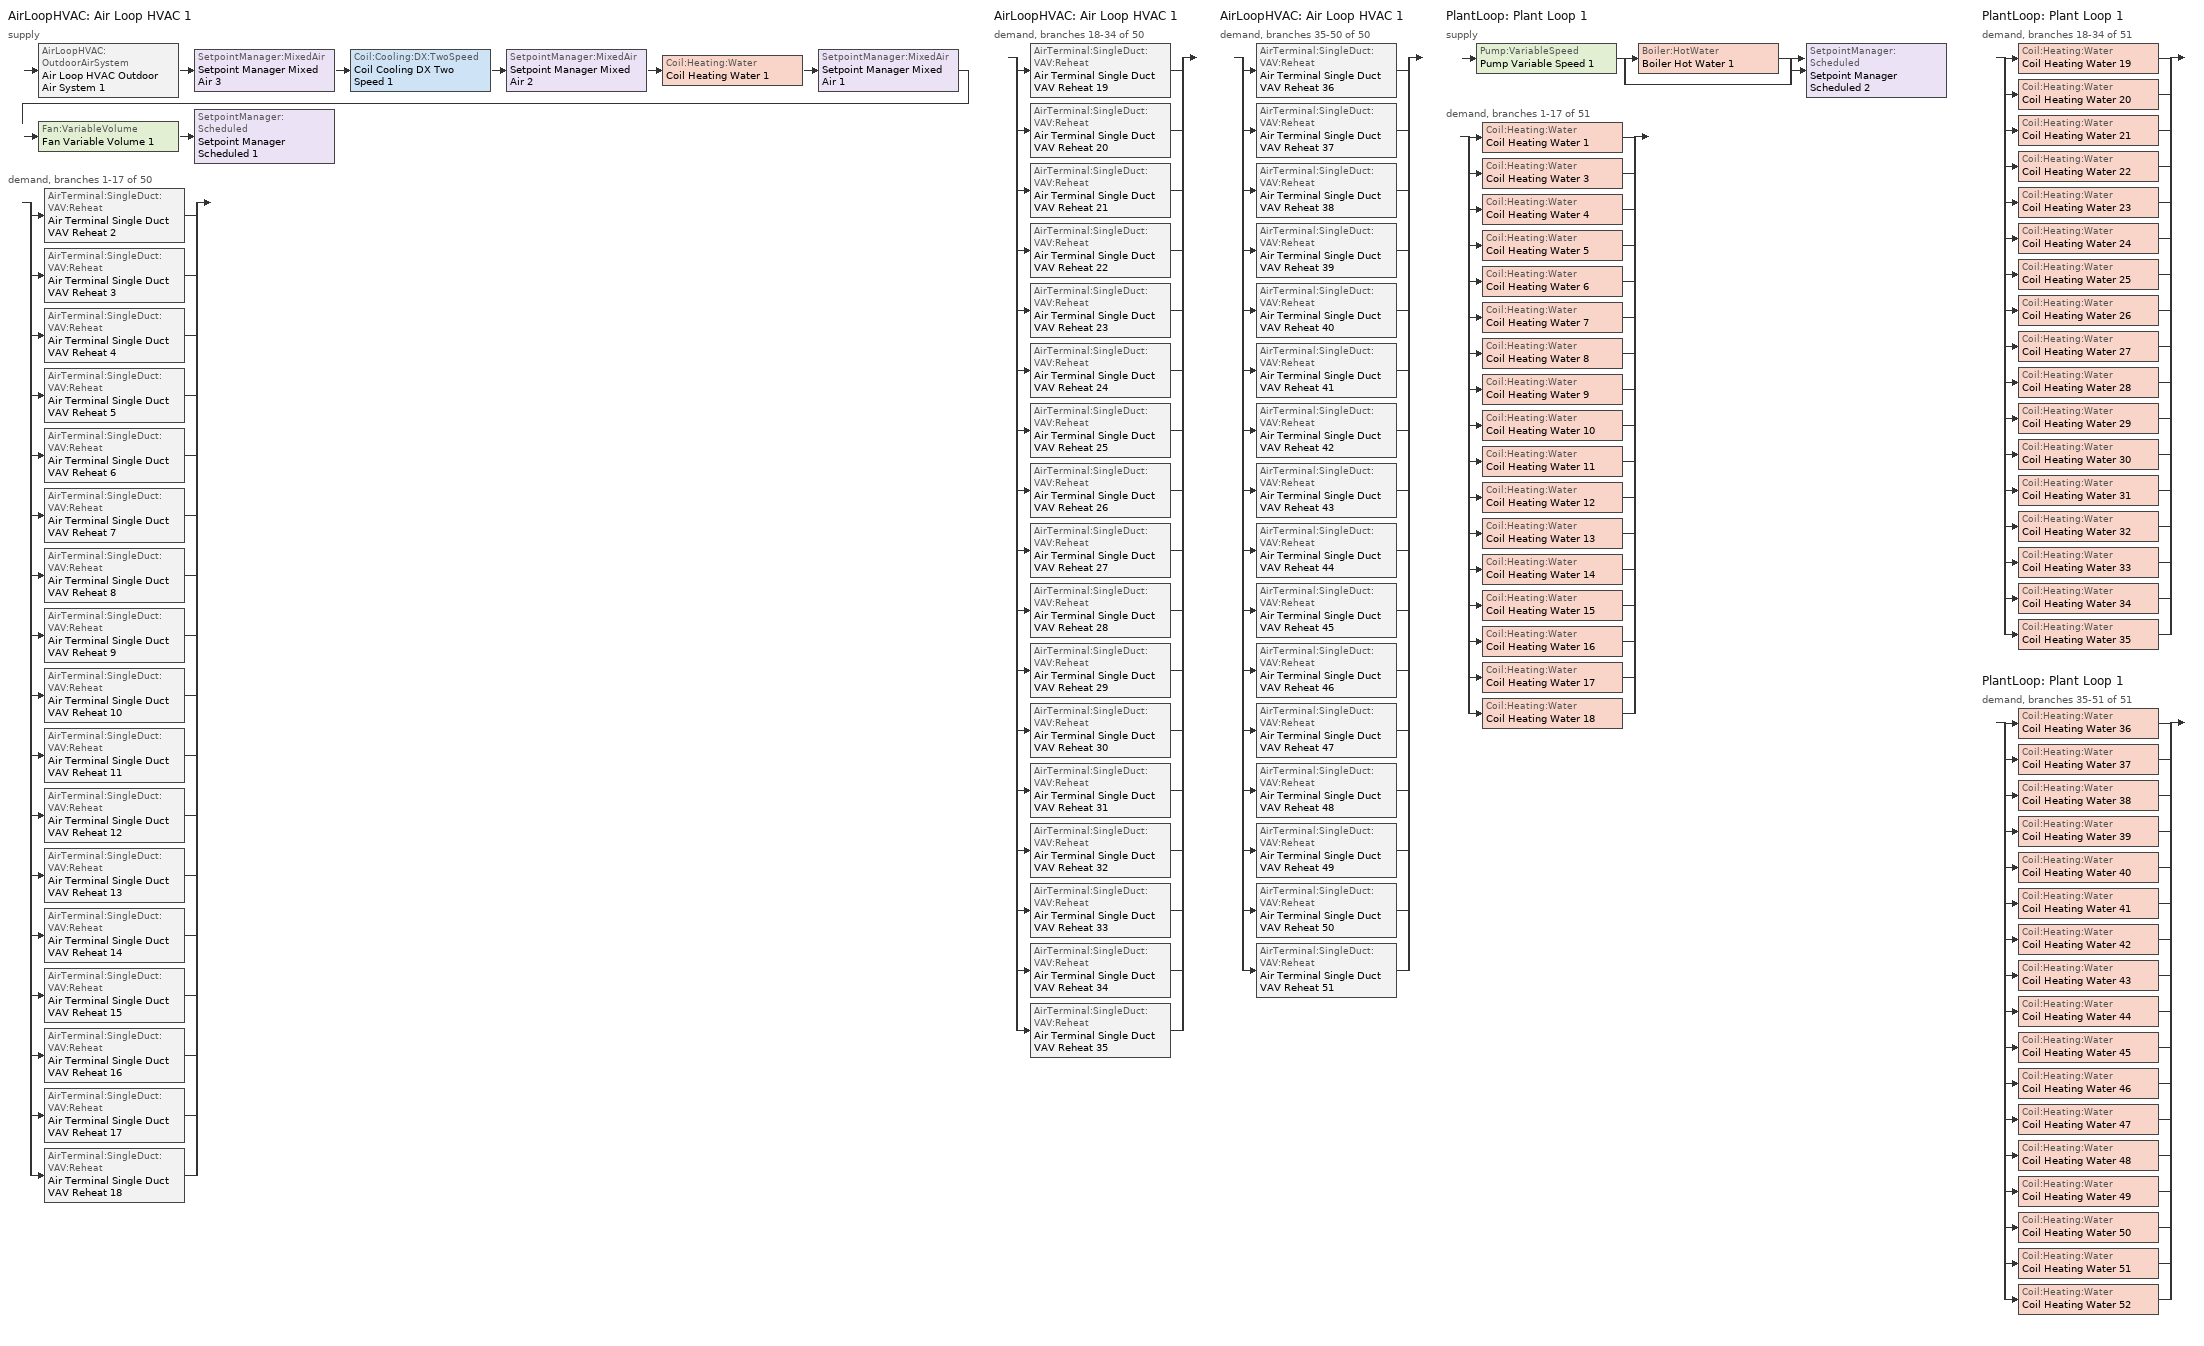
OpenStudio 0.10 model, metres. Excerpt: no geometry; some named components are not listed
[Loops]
AirLoopHVAC 'Air Loop HVAC 1'
 supply: AirLoopHVAC:OutdoorAirSystem 'Air Loop HVAC Outdoor Air System 1' > SetpointManager:MixedAir 'Setpoint Manager Mixed Air 3' > Coil:Cooling:DX:TwoSpeed 'Coil Cooling DX Two Speed 1' > SetpointManager:MixedAir 'Setpoint Manager Mixed Air 2' > Coil:Heating:Water 'Coil Heating Water 1' > SetpointManager:MixedAir 'Setpoint Manager Mixed Air 1' > Fan:VariableVolume 'Fan Variable Volume 1' > SetpointManager:Scheduled 'Setpoint Manager Scheduled 1'
 demand, branches 1-17 of 50: split
  | AirTerminal:SingleDuct:VAV:Reheat 'Air Terminal Single Duct VAV Reheat 2'
  | AirTerminal:SingleDuct:VAV:Reheat 'Air Terminal Single Duct VAV Reheat 3'
  | AirTerminal:SingleDuct:VAV:Reheat 'Air Terminal Single Duct VAV Reheat 4'
  | AirTerminal:SingleDuct:VAV:Reheat 'Air Terminal Single Duct VAV Reheat 5'
  | AirTerminal:SingleDuct:VAV:Reheat 'Air Terminal Single Duct VAV Reheat 6'
  | AirTerminal:SingleDuct:VAV:Reheat 'Air Terminal Single Duct VAV Reheat 7'
  | AirTerminal:SingleDuct:VAV:Reheat 'Air Terminal Single Duct VAV Reheat 8'
  | AirTerminal:SingleDuct:VAV:Reheat 'Air Terminal Single Duct VAV Reheat 9'
  | AirTerminal:SingleDuct:VAV:Reheat 'Air Terminal Single Duct VAV Reheat 10'
  | AirTerminal:SingleDuct:VAV:Reheat 'Air Terminal Single Duct VAV Reheat 11'
  | AirTerminal:SingleDuct:VAV:Reheat 'Air Terminal Single Duct VAV Reheat 12'
  | AirTerminal:SingleDuct:VAV:Reheat 'Air Terminal Single Duct VAV Reheat 13'
  | AirTerminal:SingleDuct:VAV:Reheat 'Air Terminal Single Duct VAV Reheat 14'
  | AirTerminal:SingleDuct:VAV:Reheat 'Air Terminal Single Duct VAV Reheat 15'
  | AirTerminal:SingleDuct:VAV:Reheat 'Air Terminal Single Duct VAV Reheat 16'
  | AirTerminal:SingleDuct:VAV:Reheat 'Air Terminal Single Duct VAV Reheat 17'
  | AirTerminal:SingleDuct:VAV:Reheat 'Air Terminal Single Duct VAV Reheat 18'
AirLoopHVAC 'Air Loop HVAC 1'
 demand, branches 18-34 of 50: split
  | AirTerminal:SingleDuct:VAV:Reheat 'Air Terminal Single Duct VAV Reheat 19'
  | AirTerminal:SingleDuct:VAV:Reheat 'Air Terminal Single Duct VAV Reheat 20'
  | AirTerminal:SingleDuct:VAV:Reheat 'Air Terminal Single Duct VAV Reheat 21'
  | AirTerminal:SingleDuct:VAV:Reheat 'Air Terminal Single Duct VAV Reheat 22'
  | AirTerminal:SingleDuct:VAV:Reheat 'Air Terminal Single Duct VAV Reheat 23'
  | AirTerminal:SingleDuct:VAV:Reheat 'Air Terminal Single Duct VAV Reheat 24'
  | AirTerminal:SingleDuct:VAV:Reheat 'Air Terminal Single Duct VAV Reheat 25'
  | AirTerminal:SingleDuct:VAV:Reheat 'Air Terminal Single Duct VAV Reheat 26'
  | AirTerminal:SingleDuct:VAV:Reheat 'Air Terminal Single Duct VAV Reheat 27'
  | AirTerminal:SingleDuct:VAV:Reheat 'Air Terminal Single Duct VAV Reheat 28'
  | AirTerminal:SingleDuct:VAV:Reheat 'Air Terminal Single Duct VAV Reheat 29'
  | AirTerminal:SingleDuct:VAV:Reheat 'Air Terminal Single Duct VAV Reheat 30'
  | AirTerminal:SingleDuct:VAV:Reheat 'Air Terminal Single Duct VAV Reheat 31'
  | AirTerminal:SingleDuct:VAV:Reheat 'Air Terminal Single Duct VAV Reheat 32'
  | AirTerminal:SingleDuct:VAV:Reheat 'Air Terminal Single Duct VAV Reheat 33'
  | AirTerminal:SingleDuct:VAV:Reheat 'Air Terminal Single Duct VAV Reheat 34'
  | AirTerminal:SingleDuct:VAV:Reheat 'Air Terminal Single Duct VAV Reheat 35'
AirLoopHVAC 'Air Loop HVAC 1'
 demand, branches 35-50 of 50: split
  | AirTerminal:SingleDuct:VAV:Reheat 'Air Terminal Single Duct VAV Reheat 36'
  | AirTerminal:SingleDuct:VAV:Reheat 'Air Terminal Single Duct VAV Reheat 37'
  | AirTerminal:SingleDuct:VAV:Reheat 'Air Terminal Single Duct VAV Reheat 38'
  | AirTerminal:SingleDuct:VAV:Reheat 'Air Terminal Single Duct VAV Reheat 39'
  | AirTerminal:SingleDuct:VAV:Reheat 'Air Terminal Single Duct VAV Reheat 40'
  | AirTerminal:SingleDuct:VAV:Reheat 'Air Terminal Single Duct VAV Reheat 41'
  | AirTerminal:SingleDuct:VAV:Reheat 'Air Terminal Single Duct VAV Reheat 42'
  | AirTerminal:SingleDuct:VAV:Reheat 'Air Terminal Single Duct VAV Reheat 43'
  | AirTerminal:SingleDuct:VAV:Reheat 'Air Terminal Single Duct VAV Reheat 44'
  | AirTerminal:SingleDuct:VAV:Reheat 'Air Terminal Single Duct VAV Reheat 45'
  | AirTerminal:SingleDuct:VAV:Reheat 'Air Terminal Single Duct VAV Reheat 46'
  | AirTerminal:SingleDuct:VAV:Reheat 'Air Terminal Single Duct VAV Reheat 47'
  | AirTerminal:SingleDuct:VAV:Reheat 'Air Terminal Single Duct VAV Reheat 48'
  | AirTerminal:SingleDuct:VAV:Reheat 'Air Terminal Single Duct VAV Reheat 49'
  | AirTerminal:SingleDuct:VAV:Reheat 'Air Terminal Single Duct VAV Reheat 50'
  | AirTerminal:SingleDuct:VAV:Reheat 'Air Terminal Single Duct VAV Reheat 51'
PlantLoop 'Plant Loop 1'
 supply: Pump:VariableSpeed 'Pump Variable Speed 1' > split
  | Boiler:HotWater 'Boiler Hot Water 1'
  | bypass
  join > SetpointManager:Scheduled 'Setpoint Manager Scheduled 2'
 demand, branches 1-17 of 51: split
  | Coil:Heating:Water 'Coil Heating Water 1'
  | Coil:Heating:Water 'Coil Heating Water 3'
  | Coil:Heating:Water 'Coil Heating Water 4'
  | Coil:Heating:Water 'Coil Heating Water 5'
  | Coil:Heating:Water 'Coil Heating Water 6'
  | Coil:Heating:Water 'Coil Heating Water 7'
  | Coil:Heating:Water 'Coil Heating Water 8'
  | Coil:Heating:Water 'Coil Heating Water 9'
  | Coil:Heating:Water 'Coil Heating Water 10'
  | Coil:Heating:Water 'Coil Heating Water 11'
  | Coil:Heating:Water 'Coil Heating Water 12'
  | Coil:Heating:Water 'Coil Heating Water 13'
  | Coil:Heating:Water 'Coil Heating Water 14'
  | Coil:Heating:Water 'Coil Heating Water 15'
  | Coil:Heating:Water 'Coil Heating Water 16'
  | Coil:Heating:Water 'Coil Heating Water 17'
  | Coil:Heating:Water 'Coil Heating Water 18'
PlantLoop 'Plant Loop 1'
 demand, branches 18-34 of 51: split
  | Coil:Heating:Water 'Coil Heating Water 19'
  | Coil:Heating:Water 'Coil Heating Water 20'
  | Coil:Heating:Water 'Coil Heating Water 21'
  | Coil:Heating:Water 'Coil Heating Water 22'
  | Coil:Heating:Water 'Coil Heating Water 23'
  | Coil:Heating:Water 'Coil Heating Water 24'
  | Coil:Heating:Water 'Coil Heating Water 25'
  | Coil:Heating:Water 'Coil Heating Water 26'
  | Coil:Heating:Water 'Coil Heating Water 27'
  | Coil:Heating:Water 'Coil Heating Water 28'
  | Coil:Heating:Water 'Coil Heating Water 29'
  | Coil:Heating:Water 'Coil Heating Water 30'
  | Coil:Heating:Water 'Coil Heating Water 31'
  | Coil:Heating:Water 'Coil Heating Water 32'
  | Coil:Heating:Water 'Coil Heating Water 33'
  | Coil:Heating:Water 'Coil Heating Water 34'
  | Coil:Heating:Water 'Coil Heating Water 35'
PlantLoop 'Plant Loop 1'
 demand, branches 35-51 of 51: split
  | Coil:Heating:Water 'Coil Heating Water 36'
  | Coil:Heating:Water 'Coil Heating Water 37'
  | Coil:Heating:Water 'Coil Heating Water 38'
  | Coil:Heating:Water 'Coil Heating Water 39'
  | Coil:Heating:Water 'Coil Heating Water 40'
  | Coil:Heating:Water 'Coil Heating Water 41'
  | Coil:Heating:Water 'Coil Heating Water 42'
  | Coil:Heating:Water 'Coil Heating Water 43'
  | Coil:Heating:Water 'Coil Heating Water 44'
  | Coil:Heating:Water 'Coil Heating Water 45'
  | Coil:Heating:Water 'Coil Heating Water 46'
  | Coil:Heating:Water 'Coil Heating Water 47'
  | Coil:Heating:Water 'Coil Heating Water 48'
  | Coil:Heating:Water 'Coil Heating Water 49'
  | Coil:Heating:Water 'Coil Heating Water 50'
  | Coil:Heating:Water 'Coil Heating Water 51'
  | Coil:Heating:Water 'Coil Heating Water 52'
[Sizing:Zone] Zone Cooling Design Supply Air Temperature {C}=14; Zone Heating Design Supply Air Temperature {C}=40; Zone Cooling Design Supply Air Humidity Ratio {kg-H2O/kg-air}=0.0085; Zone Heating Design Supply Air Humidity Ratio {kg-H2O/kg-air}=0.008; Cooling Design Air Flow Method=DesignDay; Heating Design Air Flow Method=DesignDay
Thermal Zone 1; Thermal Zone 2; Thermal Zone 3; Thermal Zone 4; Thermal Zone 5; Thermal Zone 6; Thermal Zone 7; Thermal Zone 8; Thermal Zone 9; Thermal Zone 10; Thermal Zone 11; Thermal Zone 12; Thermal Zone 13; Thermal Zone 14; Thermal Zone 15; Thermal Zone 16; Thermal Zone 17; Thermal Zone 18; Thermal Zone 19; Thermal Zone 20; Thermal Zone 21; Thermal Zone 22; Thermal Zone 23; Thermal Zone 24; Thermal Zone 25; Thermal Zone 26; Thermal Zone 27; Thermal Zone 28; Thermal Zone 29; Thermal Zone 30; Thermal Zone 31; Thermal Zone 32; Thermal Zone 33; Thermal Zone 34; Thermal Zone 35; Thermal Zone 36; Thermal Zone 37; Thermal Zone 38; Thermal Zone 39; Thermal Zone 40; Thermal Zone 41; Thermal Zone 42; Thermal Zone 43; Thermal Zone 44; Thermal Zone 45; Thermal Zone 46; Thermal Zone 47; Thermal Zone 48; Thermal Zone 49; Thermal Zone 50
[Zone equipment]
Thermal Zone 1: Air Terminal Single Duct VAV Reheat 25
Thermal Zone 2: Air Terminal Single Duct VAV Reheat 40
Thermal Zone 3: Air Terminal Single Duct VAV Reheat 51
Thermal Zone 4: Air Terminal Single Duct VAV Reheat 50
Thermal Zone 5: Air Terminal Single Duct VAV Reheat 49
Thermal Zone 6: Air Terminal Single Duct VAV Reheat 41
Thermal Zone 7: Air Terminal Single Duct VAV Reheat 7
Thermal Zone 8: Air Terminal Single Duct VAV Reheat 47
Thermal Zone 9: Air Terminal Single Duct VAV Reheat 26
Thermal Zone 10: Air Terminal Single Duct VAV Reheat 35
Thermal Zone 11: Air Terminal Single Duct VAV Reheat 46
Thermal Zone 12: Air Terminal Single Duct VAV Reheat 8
Thermal Zone 13: Air Terminal Single Duct VAV Reheat 38
Thermal Zone 14: Air Terminal Single Duct VAV Reheat 45
Thermal Zone 15: Air Terminal Single Duct VAV Reheat 14
Thermal Zone 16: Air Terminal Single Duct VAV Reheat 24
Thermal Zone 17: Air Terminal Single Duct VAV Reheat 36
Thermal Zone 18: Air Terminal Single Duct VAV Reheat 18
Thermal Zone 19: Air Terminal Single Duct VAV Reheat 43
Thermal Zone 20: Air Terminal Single Duct VAV Reheat 12
Thermal Zone 21: Air Terminal Single Duct VAV Reheat 15
Thermal Zone 22: Air Terminal Single Duct VAV Reheat 31
Thermal Zone 23: Air Terminal Single Duct VAV Reheat 44
Thermal Zone 24: Air Terminal Single Duct VAV Reheat 17
Thermal Zone 25: Air Terminal Single Duct VAV Reheat 28
Thermal Zone 26: Air Terminal Single Duct VAV Reheat 34
Thermal Zone 27: Air Terminal Single Duct VAV Reheat 20
Thermal Zone 28: Air Terminal Single Duct VAV Reheat 39
Thermal Zone 29: Air Terminal Single Duct VAV Reheat 30
Thermal Zone 30: Air Terminal Single Duct VAV Reheat 10
Thermal Zone 31: Air Terminal Single Duct VAV Reheat 4
Thermal Zone 32: Air Terminal Single Duct VAV Reheat 48
Thermal Zone 33: Air Terminal Single Duct VAV Reheat 21
Thermal Zone 34: Air Terminal Single Duct VAV Reheat 32
Thermal Zone 35: Air Terminal Single Duct VAV Reheat 22
Thermal Zone 36: Air Terminal Single Duct VAV Reheat 6
Thermal Zone 37: Air Terminal Single Duct VAV Reheat 13
Thermal Zone 38: Air Terminal Single Duct VAV Reheat 23
Thermal Zone 39: Air Terminal Single Duct VAV Reheat 29
Thermal Zone 40: Air Terminal Single Duct VAV Reheat 19
Thermal Zone 41: Air Terminal Single Duct VAV Reheat 9
Thermal Zone 42: Air Terminal Single Duct VAV Reheat 5
Thermal Zone 43: Air Terminal Single Duct VAV Reheat 11
Thermal Zone 44: Air Terminal Single Duct VAV Reheat 42
Thermal Zone 45: Air Terminal Single Duct VAV Reheat 2
Thermal Zone 46: Air Terminal Single Duct VAV Reheat 37
Thermal Zone 47: Air Terminal Single Duct VAV Reheat 27
Thermal Zone 48: Air Terminal Single Duct VAV Reheat 16
Thermal Zone 49: Air Terminal Single Duct VAV Reheat 33
Thermal Zone 50: Air Terminal Single Duct VAV Reheat 3
[AirLoopHVAC]
Air Loop HVAC 1: Design Supply Air Flow Rate {m3/s}=AutoSize
[Sizing:System]
Air Loop HVAC 1: Type of Load to Size On=Sensible; Design Outdoor Air Flow Rate {m3/s}=Autosize; Minimum System Air Flow Ratio=0.3; Preheat Design Temperature {C}=7; Preheat Design Humidity Ratio {kg-H2O/kg-Air}=0.008; Precool Design Temperature {C}=12.8; Precool Design Humidity Ratio {kg-H2O/kg-Air}=0.008; Central Cooling Design Supply Air Temperature {C}=12.8; Central Heating Design Supply Air Temperature {C}=12.8; Sizing Option=NonCoincident; 100% Outdoor Air in Cooling=Yes; 100% Outdoor Air in Heating=Yes; Central Cooling Design Supply Air Humidity Ratio {kg-H2O/kg-Air}=0.0085; Central Heating Design Supply Air Humidity Ratio {kg-H2O/kg-Air}=0.008; Cooling Design Air Flow Method=DesignDay; Cooling Design Air Flow Rate {m3/s}=0; Heating Design Air Flow Method=DesignDay; Heating Design Air Flow Rate {m3/s}=0; System Outdoor Air Method=ZoneSum
[Fan:VariableVolume]
Fan Variable Volume 1: Availability Schedule=Always_On; Fan Efficiency=0.5; Pressure Rise {Pa}=500; Maximum Flow Rate {m3/s}=Autosize; Fan Power Minimum Flow Rate Input Method=FixedFlowRate; Fan Power Minimum Flow Fraction=0; Fan Power Minimum Air Flow Rate {m3/s}=0; Motor Efficiency=0.93; Motor In Airstream Fraction=1; Fan Power Coefficient 1=0.0407599; Fan Power Coefficient 2=0.088045; Fan Power Coefficient 3=-0.0729261; Fan Power Coefficient 4=0.94374; Fan Power Coefficient 5=0
[Coil:Heating:Water] Availability Schedule=Always_On
Coil Heating Water 1; Coil Heating Water 3; Coil Heating Water 4; Coil Heating Water 5; Coil Heating Water 6; Coil Heating Water 7; Coil Heating Water 8; Coil Heating Water 9; Coil Heating Water 10; Coil Heating Water 11; Coil Heating Water 12; Coil Heating Water 13; Coil Heating Water 14; Coil Heating Water 15; Coil Heating Water 16; Coil Heating Water 17; Coil Heating Water 18; Coil Heating Water 19; Coil Heating Water 20; Coil Heating Water 21; Coil Heating Water 22; Coil Heating Water 23; Coil Heating Water 24; Coil Heating Water 25; Coil Heating Water 26; Coil Heating Water 27; Coil Heating Water 28; Coil Heating Water 29; Coil Heating Water 30; Coil Heating Water 31; Coil Heating Water 32; Coil Heating Water 33; Coil Heating Water 34; Coil Heating Water 35; Coil Heating Water 36; Coil Heating Water 37; Coil Heating Water 38; Coil Heating Water 39; Coil Heating Water 40; Coil Heating Water 41; Coil Heating Water 42; Coil Heating Water 43; Coil Heating Water 44; Coil Heating Water 45; Coil Heating Water 46; Coil Heating Water 47; Coil Heating Water 48; Coil Heating Water 49; Coil Heating Water 50; Coil Heating Water 51; Coil Heating Water 52
[Coil:Cooling:DX:TwoSpeed]
Coil Cooling DX Two Speed 1: Availability Schedule=Always_On; Rated High Speed Total Cooling Capacity {W}=Autosize; Rated High Speed Sensible Heat Ratio=Autosize; Rated High Speed COP {W/W}=5.5; Rated High Speed Air Flow Rate {m3/s}=Autosize; Total Cooling Capacity Function of Temperature Curve=Curve Biquadratic 1; Total Cooling Capacity Function of Flow Fraction Curve=Curve Quadratic 1; Energy Input Ratio Function of Temperature Curve=Curve Biquadratic 2; Energy Input Ratio Function of Flow Fraction Curve=Curve Quadratic 2; Part Load Fraction Correlation Curve=Curve Quadratic 3; Rated Low Speed Total Cooling Capacity {W}=Autosize; Rated Low Speed Sensible Heat Ratio=0.69; Rated Low Speed COP {W/W}=6.6; Low Speed Total Cooling Capacity Function of Temperature Curve=Curve Biquadratic 3; Low Speed Energy Input Ratio Function of Temperature Curve=Curve Biquadratic 4; Condenser Type=AirCooled; High Speed Evaporative Condenser Effectiveness=0; High Speed Evaporative Condenser Air Flow Rate {m3/s}=Autosize; High Speed Evaporative Condenser Pump Rated Power Consumption {W}=Autosize; Low Speed Evaporative Condenser Effectiveness=0; Low Speed Evaporative Condenser Air Flow Rate {m3/s}=Autosize; Low Speed Evaporative Condenser Pump Rated Power Consumption {W}=Autosize; Basin Heater Capacity {W/K}=10; Basin Heater Setpoint Temperature {C}=2
[SetpointManager:Scheduled] Control Variable=Temperature
Name | Schedule
Setpoint Manager Scheduled 1 | Deck_Temperature
Setpoint Manager Scheduled 2 | Hot_Water_Temperature
[Controller:OutdoorAir]
Controller Outdoor Air 1: Minimum Outdoor Air Flow Rate {m3/s}=Autosize; Maximum Outdoor Air Flow Rate {m3/s}=Autosize; Economizer Control Type=FixedDryBulb; Economizer Control Action Type=ModulateFlow; Economizer Maximum Limit Dry-Bulb Temperature {C}=30; Economizer Maximum Limit Enthalpy {J/kg}=64000; Economizer Minimum Limit Dry-Bulb Temperature {C}=-100; Lockout Type=NoLockout; Minimum Limit Type=FixedMinimum; High Humidity Control=No; Heat Recovery Bypass Control Type=BypassWhenOAFlowGreaterThanMinimum
[AirLoopHVAC:OutdoorAirSystem]
Air Loop HVAC Outdoor Air System 1: Controller=Controller Outdoor Air 1
[PlantLoop]
Plant Loop 1: Plant Loop Volume {m3}=Autocalculate
[Sizing:Plant]
Plant Loop 1: Loop Type=Heating; Design Loop Exit Temperature {C}=82; Loop Design Temperature Difference {deltaC}=11
[Pump:VariableSpeed]
Pump Variable Speed 1: Pump Control Type=Intermittent
[Boiler:HotWater]
Boiler Hot Water 1: Fuel Type=NaturalGas; Nominal Thermal Efficiency=0.66; Water Outlet Upper Temperature Limit {C}=99; Boiler Flow Mode=ConstantFlow; Parasitic Electric Load {W}=0; Sizing Factor=1
[AirTerminal:SingleDuct:VAV:Reheat] Availability Schedule=Always_On; Maximum Air Flow Rate {m3/s}=Autocalculate; Zone Minimum Air Flow Input Method=Constant; Constant Minimum Air Flow Fraction=0.3; Fixed Minimum Air Flow Rate {m3/s}=0; Maximum Hot Water or Steam Flow Rate {m3/s}=Autocalculate; Minimum Hot Water or Steam Flow Rate {m3/s}=0; Convergence Tolerance=0.001; Damper Heating Action=Normal; Maximum Flow per Zone Floor Area During Reheat {m3/s-m2}=Autocalculate; Maximum Flow Fraction During Reheat=Autocalculate; Maximum Reheat Air Temperature {C}=35
Name | Reheat Coil
Air Terminal Single Duct VAV Reheat 2 | Coil Heating Water 3
Air Terminal Single Duct VAV Reheat 3 | Coil Heating Water 4
Air Terminal Single Duct VAV Reheat 4 | Coil Heating Water 5
Air Terminal Single Duct VAV Reheat 5 | Coil Heating Water 6
Air Terminal Single Duct VAV Reheat 6 | Coil Heating Water 7
Air Terminal Single Duct VAV Reheat 7 | Coil Heating Water 8
Air Terminal Single Duct VAV Reheat 8 | Coil Heating Water 9
Air Terminal Single Duct VAV Reheat 9 | Coil Heating Water 10
Air Terminal Single Duct VAV Reheat 10 | Coil Heating Water 11
Air Terminal Single Duct VAV Reheat 11 | Coil Heating Water 12
Air Terminal Single Duct VAV Reheat 12 | Coil Heating Water 13
Air Terminal Single Duct VAV Reheat 13 | Coil Heating Water 14
Air Terminal Single Duct VAV Reheat 14 | Coil Heating Water 15
Air Terminal Single Duct VAV Reheat 15 | Coil Heating Water 16
Air Terminal Single Duct VAV Reheat 16 | Coil Heating Water 17
Air Terminal Single Duct VAV Reheat 17 | Coil Heating Water 18
Air Terminal Single Duct VAV Reheat 18 | Coil Heating Water 19
Air Terminal Single Duct VAV Reheat 19 | Coil Heating Water 20
Air Terminal Single Duct VAV Reheat 20 | Coil Heating Water 21
Air Terminal Single Duct VAV Reheat 21 | Coil Heating Water 22
Air Terminal Single Duct VAV Reheat 22 | Coil Heating Water 23
Air Terminal Single Duct VAV Reheat 23 | Coil Heating Water 24
Air Terminal Single Duct VAV Reheat 24 | Coil Heating Water 25
Air Terminal Single Duct VAV Reheat 25 | Coil Heating Water 26
Air Terminal Single Duct VAV Reheat 26 | Coil Heating Water 27
Air Terminal Single Duct VAV Reheat 27 | Coil Heating Water 28
Air Terminal Single Duct VAV Reheat 28 | Coil Heating Water 29
Air Terminal Single Duct VAV Reheat 29 | Coil Heating Water 30
Air Terminal Single Duct VAV Reheat 30 | Coil Heating Water 31
Air Terminal Single Duct VAV Reheat 31 | Coil Heating Water 32
Air Terminal Single Duct VAV Reheat 32 | Coil Heating Water 33
Air Terminal Single Duct VAV Reheat 33 | Coil Heating Water 34
Air Terminal Single Duct VAV Reheat 34 | Coil Heating Water 35
Air Terminal Single Duct VAV Reheat 35 | Coil Heating Water 36
Air Terminal Single Duct VAV Reheat 36 | Coil Heating Water 37
Air Terminal Single Duct VAV Reheat 37 | Coil Heating Water 38
Air Terminal Single Duct VAV Reheat 38 | Coil Heating Water 39
Air Terminal Single Duct VAV Reheat 39 | Coil Heating Water 40
Air Terminal Single Duct VAV Reheat 40 | Coil Heating Water 41
Air Terminal Single Duct VAV Reheat 41 | Coil Heating Water 42
Air Terminal Single Duct VAV Reheat 42 | Coil Heating Water 43
Air Terminal Single Duct VAV Reheat 43 | Coil Heating Water 44
Air Terminal Single Duct VAV Reheat 44 | Coil Heating Water 45
Air Terminal Single Duct VAV Reheat 45 | Coil Heating Water 46
Air Terminal Single Duct VAV Reheat 46 | Coil Heating Water 47
Air Terminal Single Duct VAV Reheat 47 | Coil Heating Water 48
Air Terminal Single Duct VAV Reheat 48 | Coil Heating Water 49
Air Terminal Single Duct VAV Reheat 49 | Coil Heating Water 50
Air Terminal Single Duct VAV Reheat 50 | Coil Heating Water 51
Air Terminal Single Duct VAV Reheat 51 | Coil Heating Water 52
[Schedule:Ruleset]
Name | Default Day Schedule | Summer Design Day Schedule | Winter Design Day Schedule
Always_On | Always_On_Default | Always_On_Summer_Design_Day | Always_On_Winter_Design_Day
Deck_Temperature | Deck_Temperature_Default | Deck_Temperature_Summer_Design_Day | Deck_Temperature_Winter_Design_Day
Hot_Water_Temperature | Hot_Water_Temperature_Default | Hot_Water_Temperature_Summer_Design_Day | Hot_Water_Temperature_Winter_Design_Day
[Schedule:Day]
Always_On_Default; Always_On_Summer_Design_Day; Always_On_Winter_Design_Day: 24, 0, 1
Deck_Temperature_Default; Deck_Temperature_Summer_Design_Day; Deck_Temperature_Winter_Design_Day: 24, 0, 12.8
Hot_Water_Temperature_Default; Hot_Water_Temperature_Summer_Design_Day; Hot_Water_Temperature_Winter_Design_Day: 24, 0, 67
[Curve:Biquadratic]
Name | Coefficient1 Constant | Coefficient2 x | Coefficient3 x**2 | Coefficient4 y | Coefficient5 y**2 | Coefficient6 x*y | Minimum Value of x {BasedOnField A2} | Maximum Value of x {BasedOnField A2} | Minimum Value of y {BasedOnField A3} | Maximum Value of y {BasedOnField A3}
Curve Biquadratic 1 | 0.42415 | 0.04426 | -0.00042 | 0.00333 | -8e-05 | -0.00021 | 17 | 22 | 13 | 46
Curve Biquadratic 2 | 1.23649 | -0.02431 | 0.00057 | -0.01434 | 0.00063 | -0.00038 | 17 | 22 | 13 | 46
Curve Biquadratic 3; Curve Biquadratic 4 | 0 | 0 | 0 | 0 | 0 | 0 | 0 | 1 | 0 | 1
[Curve:Quadratic]
Name | Coefficient1 Constant | Coefficient2 x | Coefficient3 x**2 | Minimum Value of x {BasedOnField A2} | Maximum Value of x {BasedOnField A2}
Curve Quadratic 1 | 0.77136 | 0.34053 | -0.11088 | 0.75918 | 1.13877
Curve Quadratic 2 | 1.2055 | -0.32953 | 0.12308 | 0.75918 | 1.13877
Curve Quadratic 3 | 0.771 | 0.229 | 0 | 0 | 1
